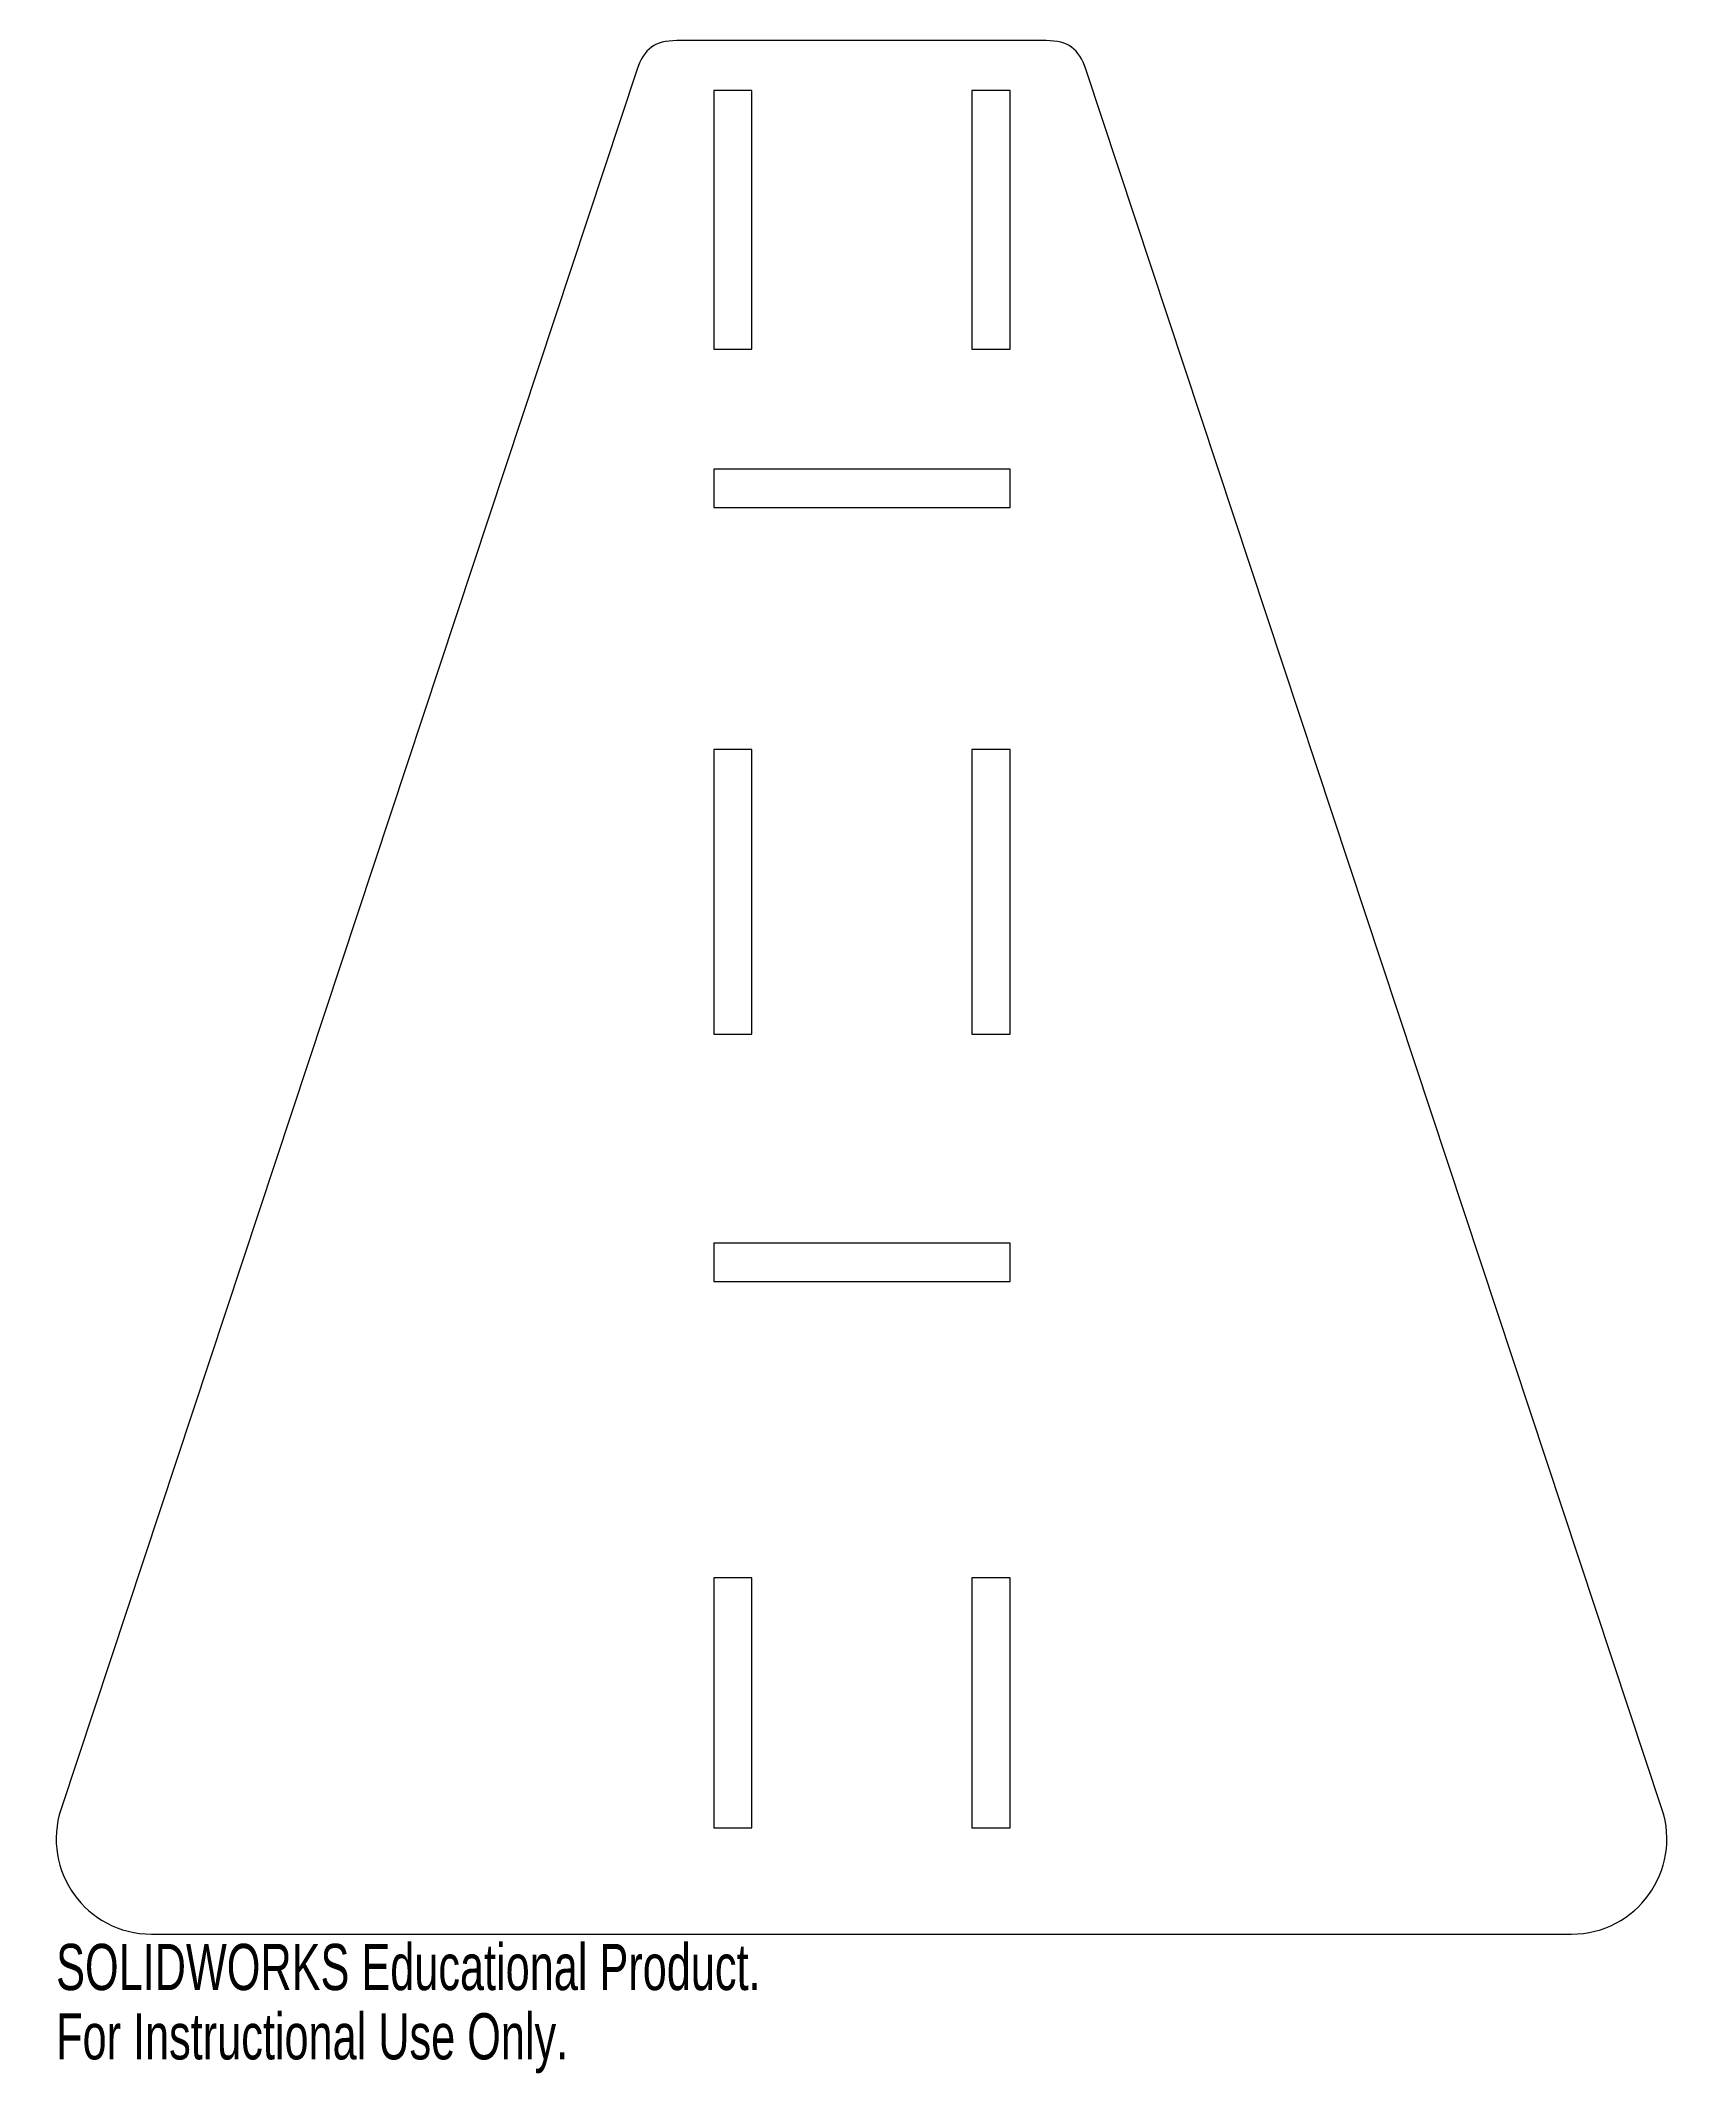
# Model space of a CAD drawing. Header units: millimetres. Extents: x 259 to 431, y 4 to 217.
import ezdxf

# ---------------------------------------------------------------- set-up
doc = ezdxf.new("R2010")
doc.units = ezdxf.units.MM
doc.styles.add('SLDTEXTSTYLE0', font='TXT', dxfattribs={"width": 0.7})

msp = doc.modelspace()

# ---------------------------------------------------------------- linework, layer by layer
at = {"color": 7, "linetype": 'Continuous', "lineweight": 15}
for p, q in [((364.01, 216.86), (325.35, 216.86)), ((321.22, 213.87), (260.95, 31.9)), ((428.41, 31.9), (368.14, 213.88)), ((333.22, 211.66), (329.22, 211.66)), ((329.22, 211.66), (329.22, 184.59)), ((333.22, 184.59), (333.22, 211.66)), ((360.23, 211.66), (356.23, 211.66)), ((356.23, 211.66), (356.23, 184.59)), ((360.23, 184.59), (360.23, 211.66)), ((329.22, 184.59), (333.22, 184.59)), ((356.23, 184.59), (360.23, 184.59)), ((360.23, 172.03), (329.22, 172.03)), ((329.22, 172.03), (329.22, 168.02)), ((360.23, 168.02), (360.23, 172.03)), ((329.22, 168.02), (360.23, 168.02)), ((333.22, 142.72), (329.22, 142.72)), ((329.22, 142.72), (329.22, 112.94)), ((333.22, 112.94), (333.22, 142.72)), ((360.23, 142.72), (356.23, 142.72)), ((356.23, 142.72), (356.23, 112.94)), ((360.23, 112.94), (360.23, 142.72)), ((329.22, 112.94), (333.22, 112.94)), ((356.23, 112.94), (360.23, 112.94)), ((360.23, 91.09), (329.22, 91.09)), ((329.22, 91.09), (329.22, 87.08)), ((360.23, 87.08), (360.23, 91.09)), ((329.22, 87.08), (360.23, 87.08)), ((333.22, 56.06), (329.22, 56.06)), ((329.22, 56.06), (329.22, 29.91)), ((333.22, 29.91), (333.22, 56.06)), ((360.23, 56.06), (356.23, 56.06)), ((356.23, 56.06), (356.23, 29.91)), ((360.23, 29.91), (360.23, 56.06)), ((329.22, 29.91), (333.22, 29.91)), ((356.23, 29.91), (360.23, 29.91)), ((270.42, 18.8), (418.94, 18.8))]:
    msp.add_line(p, q, dxfattribs=at)
for points in [[(325.35, 216.86), (323.07, 216.86), (321.94, 216.03), (321.22, 213.87)], [(368.14, 213.88), (367.42, 216.03), (366.29, 216.86), (364.01, 216.86)], [(260.95, 31.9), (258.82, 25.45), (263.62, 18.8), (270.42, 18.8)], [(418.94, 18.8), (425.74, 18.8), (430.54, 25.45), (428.41, 31.9)]]:
    msp.add_open_spline(points, degree=3, dxfattribs=at)

# ---------------------------------------------------------------- texts
at = {"color": 7, "linetype": 'Continuous', "char_height": 4.8336, "attachment_point": 1, "style": 'SLDTEXTSTYLE0'}
for s, insert in [('SOLIDWORKS Educational Product.', (260.44, 17.78)), ('For Instructional Use Only.', (260.44, 10.53))]:
    msp.add_mtext(s, dxfattribs=dict(at, insert=insert))

doc.saveas('drawing.dxf')
